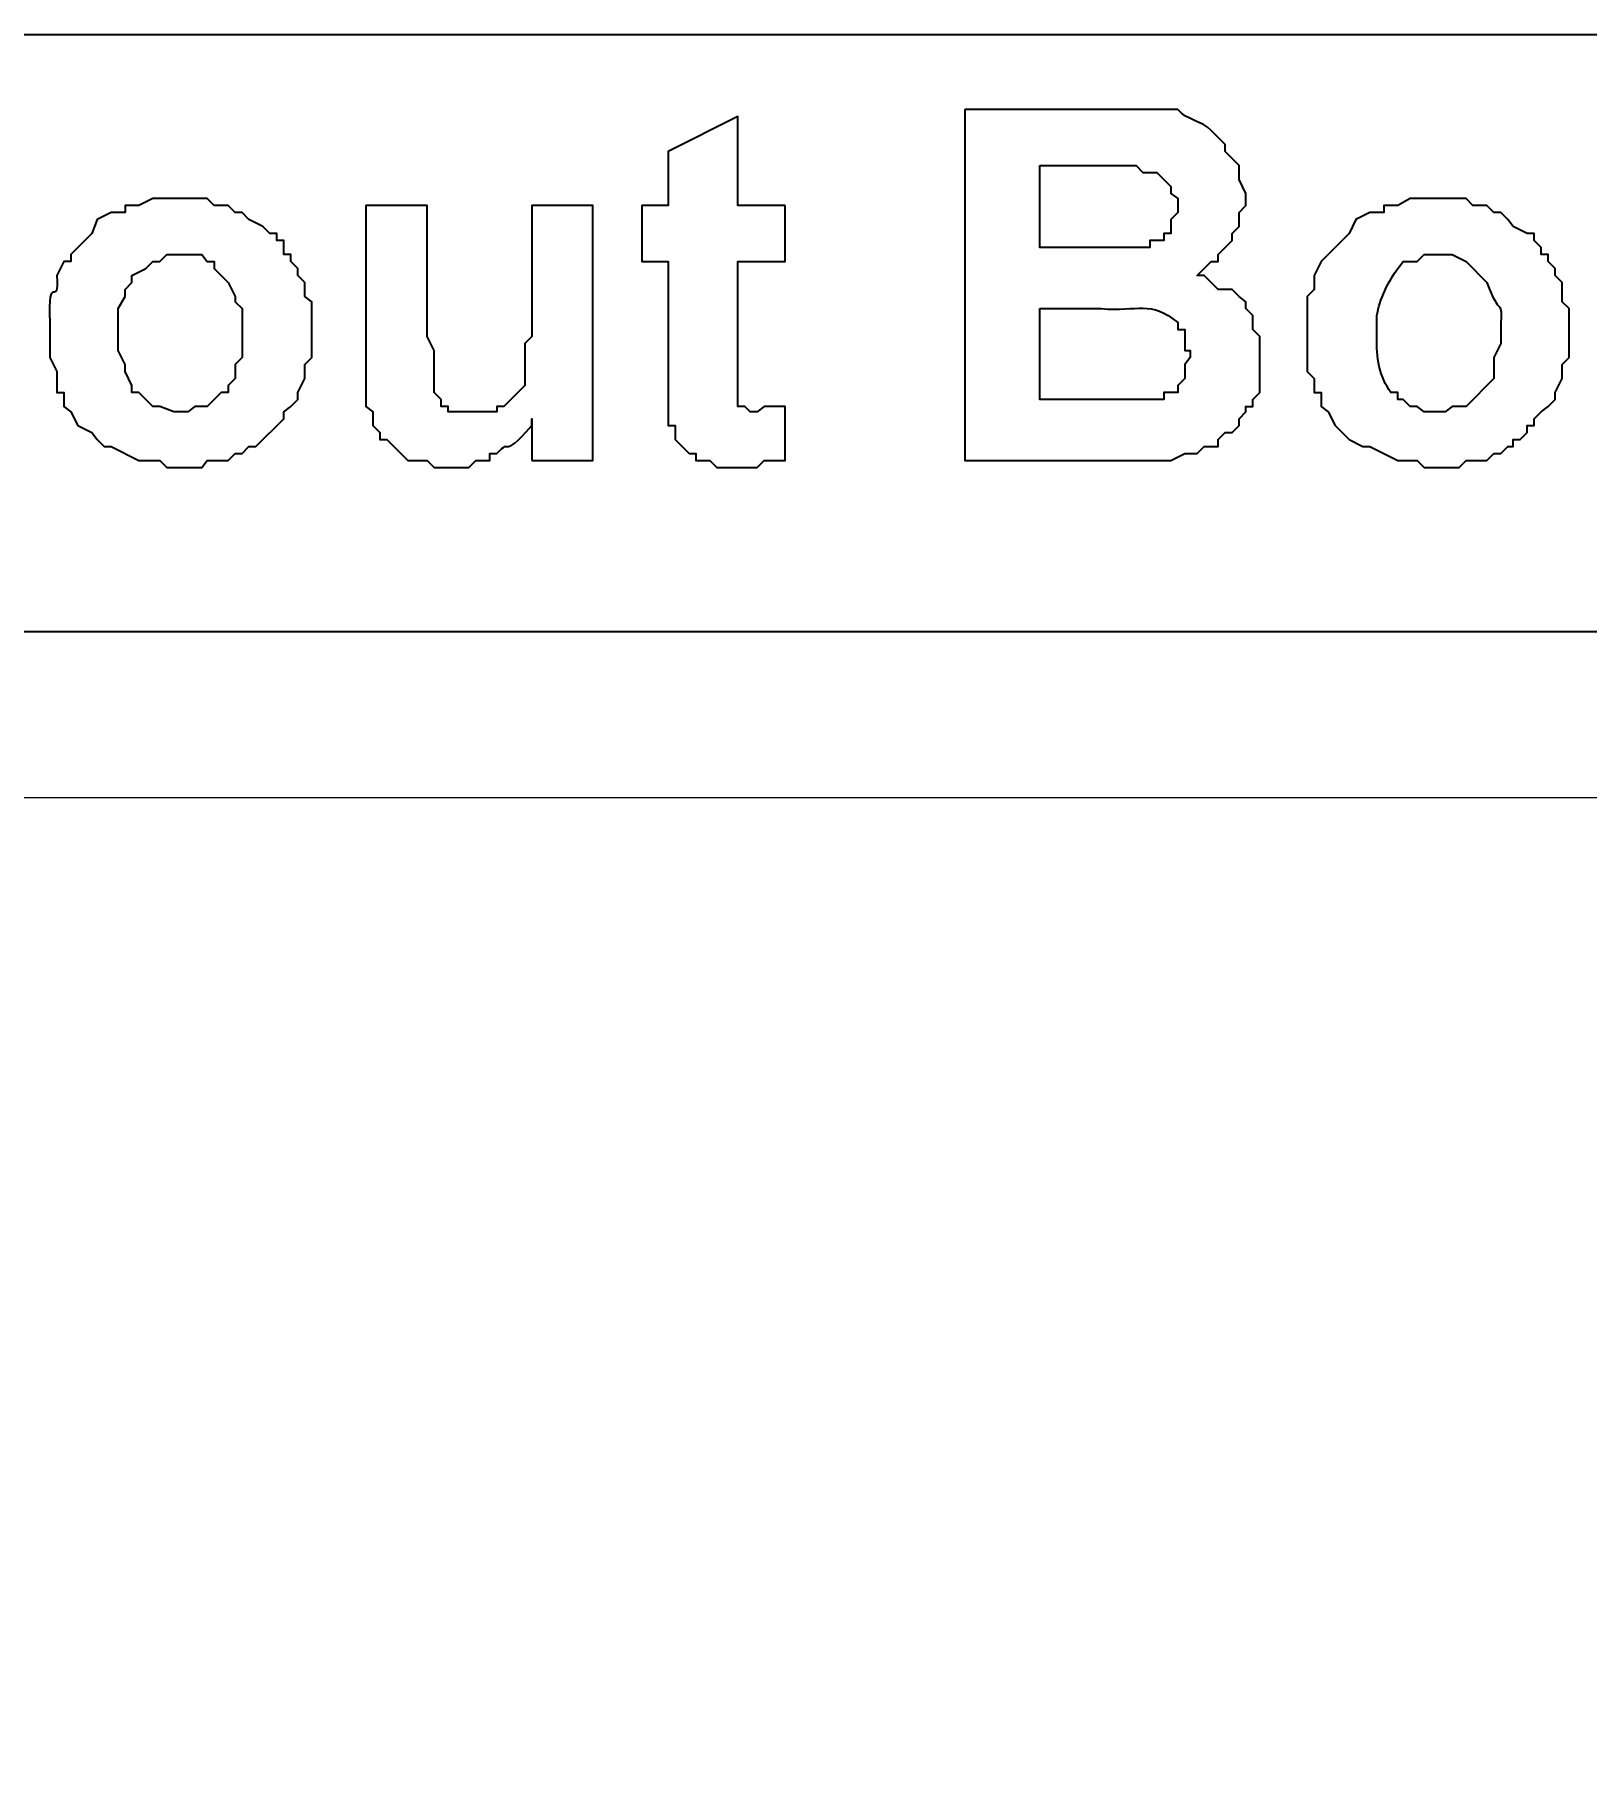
# Model space of a CAD drawing. Header units: millimetres. Extents: x -109 to -14.2, y -107.5 to -24.7.
# Drawn here: x -70.6 to -64.86, y -101.16 to -94.78 of the extents above; entities that cross this region are included whole.
import ezdxf

# ---------------------------------------------------------------- set-up
doc = ezdxf.new("R2010")
doc.units = ezdxf.units.MM
doc.header["$MEASUREMENT"] = 0
doc.layers.add('layer 1', color=7, linetype='Continuous')
doc.styles.get("Standard").update_dxf_attribs({"font": 'Deng.ttf'})
doc.dimstyles.get("Standard").update_dxf_attribs({"dimscale": 20, "dimtxt": 0.18, "dimasz": 0.18, "dimexe": 0.18, "dimexo": 0.0625, "dimgap": 0.09, "dimtad": 0, "dimtih": 1, "dimtoh": 1, "dimdec": 1, "dimzin": 0, "dimdsep": 46, "dimtxsty": 'Standard', "dimcen": 0.09, "dimadec": 0, "dimazin": 0, "dimtfac": 1, "dimtdec": 1, "dimtofl": 0, "dimtmove": 0, "dimatfit": 3, "dimfxl": 1, "dimtolj": 1, "dimtzin": 0, "dimarcsym": 0})

# ---------------------------------------------------------------- blocks, each defined once
blk = doc.blocks.new('*D4')
at = {"color": 0, "lineweight": -2, "transparency": 16777216}
for p, q in [((-87.8141, -96.3616), (-87.8141, -107.5402)), ((-30.8298, -96.3616), (-30.8298, -107.5402)), ((-84.2141, -103.9402), (-65.8407, -103.9402)), ((-34.4298, -103.9402), (-52.8032, -103.9402))]:
    blk.add_line(p, q, dxfattribs=at)
at = {"color": 0, "transparency": 16777216}
for points in [[(-84.2141, -103.3402), (-84.2141, -104.5402), (-87.8141, -103.9402)], [(-34.4298, -103.3402), (-34.4298, -104.5402), (-30.8298, -103.9402)]]:
    blk.add_solid(points, dxfattribs=at)
at = {"layer": 'Defpoints', "color": 0, "transparency": 16777216}
for p in [(-87.8141, -95.1116), (-30.8298, -95.1116), (-30.8298, -103.9402)]:
    blk.add_point(p, dxfattribs=at)
at = {"color": 0, "transparency": 16777216, "insert": (-59.3219, -103.9402), "char_height": 3.6, "attachment_point": 5}
blk.add_mtext('\\A1;57.0', dxfattribs=at)

msp = doc.modelspace()

# ---------------------------------------------------------------- linework, layer by layer
at = {"layer": 'layer 1', "color": 0}
for points, knots in [([(-75.7977, -94.7825), (-75.7977, -94.7825), (-75.7977, -96.9896), (-75.7977, -96.9896), (-75.7977, -96.9896), (-75.7977, -96.9896), (-42.8462, -96.9896), (-42.8462, -96.9896), (-42.8462, -96.9896), (-42.8462, -96.9896), (-42.8462, -94.7825), (-42.8462, -94.7825), (-42.8462, -94.7825), (-42.8462, -94.7825), (-75.7977, -94.7825), (-75.7977, -94.7825)], [0, 0, 0, 0, 0.2, 0.2, 0.2, 0.2, 0.4, 0.4, 0.4, 0.4, 0.6, 0.6, 0.6, 0.6, 1, 1, 1, 1]), ([(-67.8212, -95.415), (-67.8212, -95.415), (-67.8212, -95.6215), (-67.8212, -95.6215), (-67.8212, -95.6215), (-67.8212, -95.6215), (-67.9954, -95.6215), (-67.9954, -95.6215), (-67.9954, -95.6215), (-67.9954, -95.6215), (-67.9954, -96.0022), (-67.9954, -96.0022), (-67.9954, -96.0022), (-67.9954, -96.0452), (-67.9954, -96.0883), (-67.9954, -96.1313), (-67.9954, -96.1313), (-67.9954, -96.1313), (-67.9954, -96.1571), (-67.9954, -96.1571), (-67.9954, -96.1571), (-67.9954, -96.1571), (-67.9696, -96.1571), (-67.9696, -96.1571), (-67.9696, -96.1571), (-67.9696, -96.1571), (-67.9503, -96.1765), (-67.9503, -96.1765), (-67.9503, -96.1765), (-67.9503, -96.1765), (-67.9244, -96.1765), (-67.9244, -96.1765), (-67.9244, -96.1765), (-67.9244, -96.1765), (-67.8986, -96.1571), (-67.8986, -96.1571), (-67.8986, -96.1571), (-67.8986, -96.1571), (-67.8212, -96.1571), (-67.8212, -96.1571), (-67.8212, -96.1571), (-67.8212, -96.1571), (-67.8212, -96.3572), (-67.8212, -96.3572), (-67.8212, -96.3572), (-67.8212, -96.3572), (-67.8986, -96.3572), (-67.8986, -96.3572), (-67.8986, -96.3572), (-67.8986, -96.3572), (-67.9244, -96.383), (-67.9244, -96.383), (-67.9244, -96.383), (-67.9244, -96.383), (-68.0729, -96.383), (-68.0729, -96.383), (-68.0729, -96.383), (-68.0729, -96.383), (-68.0987, -96.3572), (-68.0987, -96.3572), (-68.0987, -96.3572), (-68.0987, -96.3572), (-68.1503, -96.3572), (-68.1503, -96.3572), (-68.1503, -96.3572), (-68.1503, -96.3572), (-68.1503, -96.3313), (-68.1503, -96.3313), (-68.1503, -96.3313), (-68.1503, -96.3313), (-68.1761, -96.3313), (-68.1761, -96.3313), (-68.1761, -96.3313), (-68.1761, -96.3313), (-68.2278, -96.2797), (-68.2278, -96.2797), (-68.2278, -96.2797), (-68.2278, -96.2797), (-68.2278, -96.2281), (-68.2278, -96.2281), (-68.2278, -96.2281), (-68.2278, -96.2281), (-68.2536, -96.2281), (-68.2536, -96.2281), (-68.2536, -96.2281), (-68.2536, -96.2281), (-68.2536, -96.2023), (-68.2536, -96.2023), (-68.2536, -96.2023), (-68.2536, -96.1442), (-68.2536, -96.0861), (-68.2536, -96.028), (-68.2536, -96.028), (-68.2536, -96.028), (-68.2536, -95.6215), (-68.2536, -95.6215), (-68.2536, -95.6215), (-68.2536, -95.6215), (-68.3504, -95.6215), (-68.3504, -95.6215), (-68.3504, -95.6215), (-68.3504, -95.6215), (-68.3504, -95.415), (-68.3504, -95.415), (-68.3504, -95.415), (-68.3504, -95.415), (-68.2536, -95.415), (-68.2536, -95.415), (-68.2536, -95.415), (-68.2536, -95.415), (-68.2536, -95.2149), (-68.2536, -95.2149), (-68.2536, -95.2149), (-68.2536, -95.2149), (-67.9954, -95.0858), (-67.9954, -95.0858), (-67.9954, -95.0858), (-67.9954, -95.0858), (-67.9954, -95.415), (-67.9954, -95.415), (-67.9954, -95.415), (-67.9954, -95.415), (-67.8212, -95.415), (-67.8212, -95.415)], [0, 0, 0, 0, 0.03125, 0.03125, 0.03125, 0.03125, 0.0625, 0.0625, 0.0625, 0.0625, 0.09375, 0.09375, 0.09375, 0.09375, 0.125, 0.125, 0.125, 0.125, 0.15625, 0.15625, 0.15625, 0.15625, 0.1875, 0.1875, 0.1875, 0.1875, 0.21875, 0.21875, 0.21875, 0.21875, 0.25, 0.25, 0.25, 0.25, 0.28125, 0.28125, 0.28125, 0.28125, 0.3125, 0.3125, 0.3125, 0.3125, 0.34375, 0.34375, 0.34375, 0.34375, 0.375, 0.375, 0.375, 0.375, 0.40625, 0.40625, 0.40625, 0.40625, 0.4375, 0.4375, 0.4375, 0.4375, 0.46875, 0.46875, 0.46875, 0.46875, 0.5, 0.5, 0.5, 0.5, 0.53125, 0.53125, 0.53125, 0.53125, 0.5625, 0.5625, 0.5625, 0.5625, 0.59375, 0.59375, 0.59375, 0.59375, 0.625, 0.625, 0.625, 0.625, 0.65625, 0.65625, 0.65625, 0.65625, 0.6875, 0.6875, 0.6875, 0.6875, 0.71875, 0.71875, 0.71875, 0.71875, 0.75, 0.75, 0.75, 0.75, 0.78125, 0.78125, 0.78125, 0.78125, 0.8125, 0.8125, 0.8125, 0.8125, 0.84375, 0.84375, 0.84375, 0.84375, 0.875, 0.875, 0.875, 0.875, 0.90625, 0.90625, 0.90625, 0.90625, 0.9375, 0.9375, 0.9375, 0.9375, 1, 1, 1, 1]), ([(-67.1565, -95.06), (-67.1565, -95.06), (-66.3692, -95.06), (-66.3692, -95.06), (-66.3692, -95.06), (-66.3367, -95.0998), (-66.2793, -95.1004), (-66.2465, -95.1375), (-66.2465, -95.1375), (-66.2465, -95.1375), (-66.1949, -95.1891), (-66.1949, -95.1891), (-66.1949, -95.1891), (-66.1949, -95.1891), (-66.1949, -95.2149), (-66.1949, -95.2149), (-66.1949, -95.2149), (-66.1949, -95.2149), (-66.1433, -95.2665), (-66.1433, -95.2665), (-66.1433, -95.2665), (-66.1433, -95.2665), (-66.1433, -95.3182), (-66.1433, -95.3182), (-66.1433, -95.3182), (-66.1433, -95.3182), (-66.1175, -95.3698), (-66.1175, -95.3698), (-66.1175, -95.3698), (-66.1175, -95.3698), (-66.1175, -95.415), (-66.1175, -95.415), (-66.1175, -95.415), (-66.1175, -95.415), (-66.1433, -95.4408), (-66.1433, -95.4408), (-66.1433, -95.4408), (-66.1433, -95.4408), (-66.1433, -95.4924), (-66.1433, -95.4924), (-66.1433, -95.4924), (-66.1433, -95.4924), (-66.1691, -95.5182), (-66.1691, -95.5182), (-66.1691, -95.5182), (-66.1691, -95.5182), (-66.1691, -95.544), (-66.1691, -95.544), (-66.1691, -95.544), (-66.1691, -95.544), (-66.2207, -95.5956), (-66.2207, -95.5956), (-66.2207, -95.5956), (-66.2207, -95.5956), (-66.2207, -95.6215), (-66.2207, -95.6215), (-66.2207, -95.6215), (-66.2207, -95.6215), (-66.2465, -95.6215), (-66.2465, -95.6215), (-66.2465, -95.6215), (-66.2465, -95.6215), (-66.2982, -95.6731), (-66.2982, -95.6731), (-66.2982, -95.6731), (-66.2982, -95.6731), (-66.2724, -95.6731), (-66.2724, -95.6731), (-66.2724, -95.6731), (-66.2724, -95.6731), (-66.2207, -95.7247), (-66.2207, -95.7247), (-66.2207, -95.7247), (-66.2207, -95.7247), (-66.1691, -95.7247), (-66.1691, -95.7247), (-66.1691, -95.7247), (-66.1691, -95.7247), (-66.1433, -95.7505), (-66.1433, -95.7505), (-66.1433, -95.7505), (-66.1433, -95.7505), (-66.1175, -95.7699), (-66.1175, -95.7699), (-66.1175, -95.7699), (-66.1175, -95.7699), (-66.1175, -95.7957), (-66.1175, -95.7957), (-66.1175, -95.7957), (-66.1175, -95.7957), (-66.0917, -95.8215), (-66.0917, -95.8215), (-66.0917, -95.8215), (-66.0917, -95.8215), (-66.0917, -95.8732), (-66.0917, -95.8732), (-66.0917, -95.8732), (-66.0917, -95.8732), (-66.0658, -95.899), (-66.0658, -95.899), (-66.0658, -95.899), (-66.0658, -95.899), (-66.0658, -96.1055), (-66.0658, -96.1055), (-66.0658, -96.1055), (-66.0658, -96.1055), (-66.0917, -96.1313), (-66.0917, -96.1313), (-66.0917, -96.1313), (-66.0917, -96.1313), (-66.0917, -96.1571), (-66.0917, -96.1571), (-66.0917, -96.1571), (-66.0917, -96.1571), (-66.1175, -96.1571), (-66.1175, -96.1571), (-66.1175, -96.1571), (-66.1175, -96.1571), (-66.1175, -96.1765), (-66.1175, -96.1765), (-66.1175, -96.1765), (-66.1175, -96.1765), (-66.1433, -96.2023), (-66.1433, -96.2023), (-66.1433, -96.2023), (-66.1433, -96.2023), (-66.1433, -96.2281), (-66.1433, -96.2281), (-66.1433, -96.2281), (-66.1433, -96.2281), (-66.1691, -96.2539), (-66.1691, -96.2539), (-66.1691, -96.2539), (-66.1691, -96.2539), (-66.1949, -96.2539), (-66.1949, -96.2539), (-66.1949, -96.2539), (-66.1949, -96.2539), (-66.2207, -96.2797), (-66.2207, -96.2797), (-66.2207, -96.2797), (-66.2207, -96.2797), (-66.2207, -96.3056), (-66.2207, -96.3056), (-66.2207, -96.3056), (-66.2207, -96.3056), (-66.2724, -96.3056), (-66.2724, -96.3056), (-66.2724, -96.3056), (-66.2724, -96.3056), (-66.2982, -96.3313), (-66.2982, -96.3313), (-66.2982, -96.3313), (-66.2982, -96.3313), (-66.3433, -96.3313), (-66.3433, -96.3313), (-66.3433, -96.3313), (-66.3433, -96.3313), (-66.395, -96.3572), (-66.395, -96.3572), (-66.395, -96.3572), (-66.395, -96.3572), (-66.4724, -96.3572), (-66.4724, -96.3572), (-66.4724, -96.3572), (-66.5326, -96.3572), (-66.5929, -96.3572), (-66.6531, -96.3572), (-66.6531, -96.3572), (-66.6531, -96.3572), (-67.1565, -96.3572), (-67.1565, -96.3572), (-67.1565, -96.3572), (-67.1565, -96.3572), (-67.1565, -95.06), (-67.1565, -95.06)], [0, 0, 0, 0, 0.022222, 0.022222, 0.022222, 0.022222, 0.044444, 0.044444, 0.044444, 0.044444, 0.066667, 0.066667, 0.066667, 0.066667, 0.088889, 0.088889, 0.088889, 0.088889, 0.111111, 0.111111, 0.111111, 0.111111, 0.133333, 0.133333, 0.133333, 0.133333, 0.155556, 0.155556, 0.155556, 0.155556, 0.177778, 0.177778, 0.177778, 0.177778, 0.2, 0.2, 0.2, 0.2, 0.222222, 0.222222, 0.222222, 0.222222, 0.244444, 0.244444, 0.244444, 0.244444, 0.266667, 0.266667, 0.266667, 0.266667, 0.288889, 0.288889, 0.288889, 0.288889, 0.311111, 0.311111, 0.311111, 0.311111, 0.333333, 0.333333, 0.333333, 0.333333, 0.355556, 0.355556, 0.355556, 0.355556, 0.377778, 0.377778, 0.377778, 0.377778, 0.4, 0.4, 0.4, 0.4, 0.422222, 0.422222, 0.422222, 0.422222, 0.444444, 0.444444, 0.444444, 0.444444, 0.466667, 0.466667, 0.466667, 0.466667, 0.488889, 0.488889, 0.488889, 0.488889, 0.511111, 0.511111, 0.511111, 0.511111, 0.533333, 0.533333, 0.533333, 0.533333, 0.555556, 0.555556, 0.555556, 0.555556, 0.577778, 0.577778, 0.577778, 0.577778, 0.6, 0.6, 0.6, 0.6, 0.622222, 0.622222, 0.622222, 0.622222, 0.644444, 0.644444, 0.644444, 0.644444, 0.666667, 0.666667, 0.666667, 0.666667, 0.688889, 0.688889, 0.688889, 0.688889, 0.711111, 0.711111, 0.711111, 0.711111, 0.733333, 0.733333, 0.733333, 0.733333, 0.755556, 0.755556, 0.755556, 0.755556, 0.777778, 0.777778, 0.777778, 0.777778, 0.8, 0.8, 0.8, 0.8, 0.822222, 0.822222, 0.822222, 0.822222, 0.844444, 0.844444, 0.844444, 0.844444, 0.866667, 0.866667, 0.866667, 0.866667, 0.888889, 0.888889, 0.888889, 0.888889, 0.911111, 0.911111, 0.911111, 0.911111, 0.933333, 0.933333, 0.933333, 0.933333, 0.955556, 0.955556, 0.955556, 0.955556, 1, 1, 1, 1]), ([(-66.879, -95.2665), (-66.879, -95.2665), (-66.879, -95.5699), (-66.879, -95.5699), (-66.879, -95.5699), (-66.879, -95.5699), (-66.7305, -95.5699), (-66.7305, -95.5699), (-66.7305, -95.5699), (-66.6531, -95.5699), (-66.5757, -95.5699), (-66.4982, -95.5699), (-66.4982, -95.5699), (-66.4982, -95.5699), (-66.4724, -95.5699), (-66.4724, -95.5699), (-66.4724, -95.5699), (-66.4724, -95.5699), (-66.4724, -95.544), (-66.4724, -95.544), (-66.4724, -95.544), (-66.4724, -95.544), (-66.4208, -95.544), (-66.4208, -95.544), (-66.4208, -95.544), (-66.4208, -95.544), (-66.4208, -95.5182), (-66.4208, -95.5182), (-66.4208, -95.5182), (-66.4208, -95.5182), (-66.395, -95.5182), (-66.395, -95.5182), (-66.395, -95.5182), (-66.395, -95.5182), (-66.395, -95.4666), (-66.395, -95.4666), (-66.395, -95.4666), (-66.395, -95.4666), (-66.3692, -95.4408), (-66.3692, -95.4408), (-66.3692, -95.4408), (-66.3692, -95.4408), (-66.3692, -95.3891), (-66.3692, -95.3891), (-66.3692, -95.3891), (-66.3692, -95.3891), (-66.395, -95.3698), (-66.395, -95.3698), (-66.395, -95.3698), (-66.395, -95.3698), (-66.395, -95.344), (-66.395, -95.344), (-66.395, -95.344), (-66.395, -95.344), (-66.4466, -95.2923), (-66.4466, -95.2923), (-66.4466, -95.2923), (-66.4466, -95.2923), (-66.4982, -95.2923), (-66.4982, -95.2923), (-66.4982, -95.2923), (-66.4982, -95.2923), (-66.524, -95.2665), (-66.524, -95.2665), (-66.524, -95.2665), (-66.524, -95.2665), (-66.7305, -95.2665), (-66.7305, -95.2665), (-66.7305, -95.2665), (-66.7305, -95.2665), (-66.879, -95.2665), (-66.879, -95.2665)], [0, 0, 0, 0, 0.052632, 0.052632, 0.052632, 0.052632, 0.105263, 0.105263, 0.105263, 0.105263, 0.157895, 0.157895, 0.157895, 0.157895, 0.210526, 0.210526, 0.210526, 0.210526, 0.263158, 0.263158, 0.263158, 0.263158, 0.315789, 0.315789, 0.315789, 0.315789, 0.368421, 0.368421, 0.368421, 0.368421, 0.421053, 0.421053, 0.421053, 0.421053, 0.473684, 0.473684, 0.473684, 0.473684, 0.526316, 0.526316, 0.526316, 0.526316, 0.578947, 0.578947, 0.578947, 0.578947, 0.631579, 0.631579, 0.631579, 0.631579, 0.684211, 0.684211, 0.684211, 0.684211, 0.736842, 0.736842, 0.736842, 0.736842, 0.789474, 0.789474, 0.789474, 0.789474, 0.842105, 0.842105, 0.842105, 0.842105, 0.894737, 0.894737, 0.894737, 0.894737, 1, 1, 1, 1]), ([(-70.5381, -95.8732), (-70.5381, -95.8732), (-70.5381, -95.8473), (-70.5381, -95.8473), (-70.5381, -95.8473), (-70.5488, -95.6445), (-70.5029, -95.8073), (-70.5123, -95.6731), (-70.5123, -95.6731), (-70.5123, -95.6731), (-70.4865, -95.6215), (-70.4865, -95.6215), (-70.4865, -95.6215), (-70.4865, -95.6215), (-70.4607, -95.6215), (-70.4607, -95.6215), (-70.4607, -95.6215), (-70.4607, -95.6215), (-70.4607, -95.5956), (-70.4607, -95.5956), (-70.4607, -95.5956), (-70.4607, -95.5956), (-70.3832, -95.5182), (-70.3832, -95.5182), (-70.3832, -95.5182), (-70.3832, -95.5182), (-70.3639, -95.4666), (-70.3639, -95.4666), (-70.3639, -95.4666), (-70.3639, -95.4666), (-70.3122, -95.4408), (-70.3122, -95.4408), (-70.3122, -95.4408), (-70.3122, -95.4408), (-70.2606, -95.4408), (-70.2606, -95.4408), (-70.2606, -95.4408), (-70.2606, -95.4408), (-70.2606, -95.415), (-70.2606, -95.415), (-70.2606, -95.415), (-70.2606, -95.415), (-70.209, -95.415), (-70.209, -95.415), (-70.209, -95.415), (-70.209, -95.415), (-70.1573, -95.3891), (-70.1573, -95.3891), (-70.1573, -95.3891), (-70.1573, -95.3891), (-69.9573, -95.3891), (-69.9573, -95.3891), (-69.9573, -95.3891), (-69.9573, -95.3891), (-69.9315, -95.415), (-69.9315, -95.415), (-69.9315, -95.415), (-69.9315, -95.415), (-69.8798, -95.415), (-69.8798, -95.415), (-69.8798, -95.415), (-69.8798, -95.415), (-69.854, -95.4408), (-69.854, -95.4408), (-69.854, -95.4408), (-69.854, -95.4408), (-69.8282, -95.4408), (-69.8282, -95.4408), (-69.8282, -95.4408), (-69.8282, -95.4408), (-69.8024, -95.4666), (-69.8024, -95.4666), (-69.8024, -95.4666), (-69.8024, -95.4666), (-69.7508, -95.4924), (-69.7508, -95.4924), (-69.7508, -95.4924), (-69.7508, -95.4924), (-69.725, -95.5182), (-69.725, -95.5182), (-69.725, -95.5182), (-69.725, -95.5182), (-69.6992, -95.5182), (-69.6992, -95.5182), (-69.6992, -95.5182), (-69.6992, -95.5182), (-69.6992, -95.544), (-69.6992, -95.544), (-69.6992, -95.544), (-69.6992, -95.544), (-69.6733, -95.544), (-69.6733, -95.544), (-69.6733, -95.544), (-69.6733, -95.544), (-69.6733, -95.5956), (-69.6733, -95.5956), (-69.6733, -95.5956), (-69.6733, -95.5956), (-69.6475, -95.5956), (-69.6475, -95.5956), (-69.6475, -95.5956), (-69.6475, -95.5956), (-69.6475, -95.6215), (-69.6475, -95.6215), (-69.6475, -95.6215), (-69.6475, -95.6215), (-69.6217, -95.6473), (-69.6217, -95.6473), (-69.6217, -95.6473), (-69.6217, -95.6473), (-69.6217, -95.6731), (-69.6217, -95.6731), (-69.6217, -95.6731), (-69.6217, -95.6731), (-69.5959, -95.6989), (-69.5959, -95.6989), (-69.5959, -95.6989), (-69.5959, -95.6989), (-69.5959, -95.7505), (-69.5959, -95.7505), (-69.5959, -95.7505), (-69.5959, -95.7505), (-69.5701, -95.7699), (-69.5701, -95.7699), (-69.5701, -95.7699), (-69.5701, -95.7699), (-69.5701, -95.9764), (-69.5701, -95.9764), (-69.5701, -95.9764), (-69.5701, -95.9764), (-69.5959, -96.0022), (-69.5959, -96.0022), (-69.5959, -96.0022), (-69.5959, -96.0022), (-69.5959, -96.0539), (-69.5959, -96.0539), (-69.5959, -96.0539), (-69.5959, -96.0539), (-69.6217, -96.1055), (-69.6217, -96.1055), (-69.6217, -96.1055), (-69.6217, -96.1055), (-69.6217, -96.1313), (-69.6217, -96.1313), (-69.6217, -96.1313), (-69.6217, -96.1313), (-69.6475, -96.1571), (-69.6475, -96.1571), (-69.6475, -96.1571), (-69.6475, -96.1571), (-69.6733, -96.1765), (-69.6733, -96.1765), (-69.6733, -96.1765), (-69.6733, -96.1765), (-69.6733, -96.2023), (-69.6733, -96.2023), (-69.6733, -96.2023), (-69.6733, -96.2023), (-69.7766, -96.3056), (-69.7766, -96.3056), (-69.7766, -96.3056), (-69.7766, -96.3056), (-69.8024, -96.3056), (-69.8024, -96.3056), (-69.8024, -96.3056), (-69.8024, -96.3056), (-69.8282, -96.3313), (-69.8282, -96.3313), (-69.8282, -96.3313), (-69.8282, -96.3313), (-69.854, -96.3313), (-69.854, -96.3313), (-69.854, -96.3313), (-69.854, -96.3313), (-69.8798, -96.3572), (-69.8798, -96.3572), (-69.8798, -96.3572), (-69.8798, -96.3572), (-69.9573, -96.3572), (-69.9573, -96.3572), (-69.9573, -96.3572), (-69.9573, -96.3572), (-69.9766, -96.383), (-69.9766, -96.383), (-69.9766, -96.383), (-69.9766, -96.383), (-70.1057, -96.383), (-70.1057, -96.383), (-70.1057, -96.383), (-70.1057, -96.383), (-70.1315, -96.3572), (-70.1315, -96.3572), (-70.1315, -96.3572), (-70.1315, -96.3572), (-70.209, -96.3572), (-70.209, -96.3572), (-70.209, -96.3572), (-70.209, -96.3572), (-70.3122, -96.3056), (-70.3122, -96.3056), (-70.3122, -96.3056), (-70.3122, -96.3056), (-70.3381, -96.3056), (-70.3381, -96.3056), (-70.3381, -96.3056), (-70.3381, -96.3056), (-70.3639, -96.2797), (-70.3639, -96.2797), (-70.3639, -96.2797), (-70.3639, -96.2797), (-70.3832, -96.2539), (-70.3832, -96.2539), (-70.3832, -96.2539), (-70.3832, -96.2539), (-70.4349, -96.2281), (-70.4349, -96.2281), (-70.4349, -96.2281), (-70.4349, -96.2281), (-70.4607, -96.1765), (-70.4607, -96.1765), (-70.4607, -96.1765), (-70.4607, -96.1765), (-70.4865, -96.1571), (-70.4865, -96.1571), (-70.4865, -96.1571), (-70.4865, -96.1571), (-70.4865, -96.1055), (-70.4865, -96.1055), (-70.4865, -96.1055), (-70.4865, -96.1055), (-70.5123, -96.1055), (-70.5123, -96.1055), (-70.5123, -96.1055), (-70.5123, -96.1055), (-70.5123, -96.028), (-70.5123, -96.028), (-70.5123, -96.028), (-70.5123, -96.028), (-70.5381, -95.9764), (-70.5381, -95.9764), (-70.5381, -95.9764), (-70.5381, -95.9764), (-70.5381, -95.8732), (-70.5381, -95.8732)], [0, 0, 0, 0, 0.016129, 0.016129, 0.016129, 0.016129, 0.032258, 0.032258, 0.032258, 0.032258, 0.048387, 0.048387, 0.048387, 0.048387, 0.064516, 0.064516, 0.064516, 0.064516, 0.080645, 0.080645, 0.080645, 0.080645, 0.096774, 0.096774, 0.096774, 0.096774, 0.112903, 0.112903, 0.112903, 0.112903, 0.129032, 0.129032, 0.129032, 0.129032, 0.145161, 0.145161, 0.145161, 0.145161, 0.16129, 0.16129, 0.16129, 0.16129, 0.177419, 0.177419, 0.177419, 0.177419, 0.193548, 0.193548, 0.193548, 0.193548, 0.209677, 0.209677, 0.209677, 0.209677, 0.225806, 0.225806, 0.225806, 0.225806, 0.241935, 0.241935, 0.241935, 0.241935, 0.258065, 0.258065, 0.258065, 0.258065, 0.274194, 0.274194, 0.274194, 0.274194, 0.290323, 0.290323, 0.290323, 0.290323, 0.306452, 0.306452, 0.306452, 0.306452, 0.322581, 0.322581, 0.322581, 0.322581, 0.33871, 0.33871, 0.33871, 0.33871, 0.354839, 0.354839, 0.354839, 0.354839, 0.370968, 0.370968, 0.370968, 0.370968, 0.387097, 0.387097, 0.387097, 0.387097, 0.403226, 0.403226, 0.403226, 0.403226, 0.419355, 0.419355, 0.419355, 0.419355, 0.435484, 0.435484, 0.435484, 0.435484, 0.451613, 0.451613, 0.451613, 0.451613, 0.467742, 0.467742, 0.467742, 0.467742, 0.483871, 0.483871, 0.483871, 0.483871, 0.5, 0.5, 0.5, 0.5, 0.516129, 0.516129, 0.516129, 0.516129, 0.532258, 0.532258, 0.532258, 0.532258, 0.548387, 0.548387, 0.548387, 0.548387, 0.564516, 0.564516, 0.564516, 0.564516, 0.580645, 0.580645, 0.580645, 0.580645, 0.596774, 0.596774, 0.596774, 0.596774, 0.612903, 0.612903, 0.612903, 0.612903, 0.629032, 0.629032, 0.629032, 0.629032, 0.645161, 0.645161, 0.645161, 0.645161, 0.66129, 0.66129, 0.66129, 0.66129, 0.677419, 0.677419, 0.677419, 0.677419, 0.693548, 0.693548, 0.693548, 0.693548, 0.709677, 0.709677, 0.709677, 0.709677, 0.725806, 0.725806, 0.725806, 0.725806, 0.741935, 0.741935, 0.741935, 0.741935, 0.758065, 0.758065, 0.758065, 0.758065, 0.774194, 0.774194, 0.774194, 0.774194, 0.790323, 0.790323, 0.790323, 0.790323, 0.806452, 0.806452, 0.806452, 0.806452, 0.822581, 0.822581, 0.822581, 0.822581, 0.83871, 0.83871, 0.83871, 0.83871, 0.854839, 0.854839, 0.854839, 0.854839, 0.870968, 0.870968, 0.870968, 0.870968, 0.887097, 0.887097, 0.887097, 0.887097, 0.903226, 0.903226, 0.903226, 0.903226, 0.919355, 0.919355, 0.919355, 0.919355, 0.935484, 0.935484, 0.935484, 0.935484, 0.951613, 0.951613, 0.951613, 0.951613, 0.967742, 0.967742, 0.967742, 0.967742, 1, 1, 1, 1]), ([(-68.7569, -96.3572), (-68.7569, -96.3572), (-68.7569, -96.2023), (-68.7569, -96.2023), (-68.7569, -96.2023), (-68.7569, -96.2023), (-68.7569, -96.2281), (-68.7569, -96.2281), (-68.7569, -96.2281), (-68.8764, -96.363), (-68.8247, -96.2637), (-68.886, -96.3313), (-68.886, -96.3313), (-68.886, -96.3313), (-68.9118, -96.3313), (-68.9118, -96.3313), (-68.9118, -96.3313), (-68.9118, -96.3313), (-68.9118, -96.3572), (-68.9118, -96.3572), (-68.9118, -96.3572), (-68.9118, -96.3572), (-68.9635, -96.3572), (-68.9635, -96.3572), (-68.9635, -96.3572), (-68.9635, -96.3572), (-68.9893, -96.383), (-68.9893, -96.383), (-68.9893, -96.383), (-68.9893, -96.383), (-69.1183, -96.383), (-69.1183, -96.383), (-69.1183, -96.383), (-69.1183, -96.383), (-69.1441, -96.3572), (-69.1441, -96.3572), (-69.1441, -96.3572), (-69.1441, -96.3572), (-69.2152, -96.3572), (-69.2152, -96.3572), (-69.2152, -96.3572), (-69.2152, -96.3572), (-69.2926, -96.2797), (-69.2926, -96.2797), (-69.2926, -96.2797), (-69.2926, -96.2797), (-69.3184, -96.2797), (-69.3184, -96.2797), (-69.3184, -96.2797), (-69.3184, -96.2797), (-69.3184, -96.2539), (-69.3184, -96.2539), (-69.3184, -96.2539), (-69.3184, -96.2539), (-69.3442, -96.2281), (-69.3442, -96.2281), (-69.3442, -96.2281), (-69.3442, -96.2281), (-69.3442, -96.1765), (-69.3442, -96.1765), (-69.3442, -96.1765), (-69.3442, -96.1765), (-69.37, -96.1571), (-69.37, -96.1571), (-69.37, -96.1571), (-69.37, -96.1571), (-69.37, -95.415), (-69.37, -95.415), (-69.37, -95.415), (-69.37, -95.415), (-69.1441, -95.415), (-69.1441, -95.415), (-69.1441, -95.415), (-69.1441, -95.415), (-69.1441, -95.899), (-69.1441, -95.899), (-69.1441, -95.899), (-69.1441, -95.899), (-69.1183, -95.9506), (-69.1183, -95.9506), (-69.1183, -95.9506), (-69.1183, -95.9506), (-69.1183, -96.1055), (-69.1183, -96.1055), (-69.1183, -96.1055), (-69.1183, -96.1055), (-69.0925, -96.1313), (-69.0925, -96.1313), (-69.0925, -96.1313), (-69.0925, -96.1313), (-69.0925, -96.1571), (-69.0925, -96.1571), (-69.0925, -96.1571), (-69.0925, -96.1571), (-69.0667, -96.1571), (-69.0667, -96.1571), (-69.0667, -96.1571), (-69.0667, -96.1571), (-69.0667, -96.1765), (-69.0667, -96.1765), (-69.0667, -96.1765), (-69.0667, -96.1765), (-69.0409, -96.1765), (-69.0409, -96.1765), (-69.0409, -96.1765), (-68.9979, -96.1765), (-68.9548, -96.1765), (-68.9118, -96.1765), (-68.9118, -96.1765), (-68.9118, -96.1765), (-68.886, -96.1765), (-68.886, -96.1765), (-68.886, -96.1765), (-68.886, -96.1765), (-68.886, -96.1571), (-68.886, -96.1571), (-68.886, -96.1571), (-68.886, -96.1571), (-68.8602, -96.1571), (-68.8602, -96.1571), (-68.8602, -96.1571), (-68.8602, -96.1571), (-68.7828, -96.0797), (-68.7828, -96.0797), (-68.7828, -96.0797), (-68.7828, -96.0797), (-68.7828, -95.9248), (-68.7828, -95.9248), (-68.7828, -95.9248), (-68.7828, -95.9248), (-68.7569, -95.899), (-68.7569, -95.899), (-68.7569, -95.899), (-68.7569, -95.899), (-68.7569, -95.415), (-68.7569, -95.415), (-68.7569, -95.415), (-68.7569, -95.415), (-68.5311, -95.415), (-68.5311, -95.415), (-68.5311, -95.415), (-68.5311, -95.415), (-68.5311, -96.3572), (-68.5311, -96.3572), (-68.5311, -96.3572), (-68.5311, -96.3572), (-68.7569, -96.3572), (-68.7569, -96.3572)], [0, 0, 0, 0, 0.026316, 0.026316, 0.026316, 0.026316, 0.052632, 0.052632, 0.052632, 0.052632, 0.078947, 0.078947, 0.078947, 0.078947, 0.105263, 0.105263, 0.105263, 0.105263, 0.131579, 0.131579, 0.131579, 0.131579, 0.157895, 0.157895, 0.157895, 0.157895, 0.184211, 0.184211, 0.184211, 0.184211, 0.210526, 0.210526, 0.210526, 0.210526, 0.236842, 0.236842, 0.236842, 0.236842, 0.263158, 0.263158, 0.263158, 0.263158, 0.289474, 0.289474, 0.289474, 0.289474, 0.315789, 0.315789, 0.315789, 0.315789, 0.342105, 0.342105, 0.342105, 0.342105, 0.368421, 0.368421, 0.368421, 0.368421, 0.394737, 0.394737, 0.394737, 0.394737, 0.421053, 0.421053, 0.421053, 0.421053, 0.447368, 0.447368, 0.447368, 0.447368, 0.473684, 0.473684, 0.473684, 0.473684, 0.5, 0.5, 0.5, 0.5, 0.526316, 0.526316, 0.526316, 0.526316, 0.552632, 0.552632, 0.552632, 0.552632, 0.578947, 0.578947, 0.578947, 0.578947, 0.605263, 0.605263, 0.605263, 0.605263, 0.631579, 0.631579, 0.631579, 0.631579, 0.657895, 0.657895, 0.657895, 0.657895, 0.684211, 0.684211, 0.684211, 0.684211, 0.710526, 0.710526, 0.710526, 0.710526, 0.736842, 0.736842, 0.736842, 0.736842, 0.763158, 0.763158, 0.763158, 0.763158, 0.789474, 0.789474, 0.789474, 0.789474, 0.815789, 0.815789, 0.815789, 0.815789, 0.842105, 0.842105, 0.842105, 0.842105, 0.868421, 0.868421, 0.868421, 0.868421, 0.894737, 0.894737, 0.894737, 0.894737, 0.921053, 0.921053, 0.921053, 0.921053, 0.947368, 0.947368, 0.947368, 0.947368, 1, 1, 1, 1]), ([(-65.8916, -95.8732), (-65.8916, -95.8732), (-65.8916, -95.7505), (-65.8916, -95.7505), (-65.8916, -95.7505), (-65.8916, -95.7505), (-65.8658, -95.7247), (-65.8658, -95.7247), (-65.8658, -95.7247), (-65.8658, -95.7247), (-65.8658, -95.6731), (-65.8658, -95.6731), (-65.8658, -95.6731), (-65.8658, -95.6731), (-65.84, -95.6215), (-65.84, -95.6215), (-65.84, -95.6215), (-65.84, -95.6215), (-65.7367, -95.5182), (-65.7367, -95.5182), (-65.7367, -95.5182), (-65.7367, -95.5182), (-65.7109, -95.4666), (-65.7109, -95.4666), (-65.7109, -95.4666), (-65.7109, -95.4666), (-65.6593, -95.4408), (-65.6593, -95.4408), (-65.6593, -95.4408), (-65.6593, -95.4408), (-65.6076, -95.4408), (-65.6076, -95.4408), (-65.6076, -95.4408), (-65.6076, -95.4408), (-65.6076, -95.415), (-65.6076, -95.415), (-65.6076, -95.415), (-65.6076, -95.415), (-65.556, -95.415), (-65.556, -95.415), (-65.556, -95.415), (-65.556, -95.415), (-65.5108, -95.3891), (-65.5108, -95.3891), (-65.5108, -95.3891), (-65.5108, -95.3891), (-65.3043, -95.3891), (-65.3043, -95.3891), (-65.3043, -95.3891), (-65.3043, -95.3891), (-65.2785, -95.415), (-65.2785, -95.415), (-65.2785, -95.415), (-65.2785, -95.415), (-65.2269, -95.415), (-65.2269, -95.415), (-65.2269, -95.415), (-65.2269, -95.415), (-65.2011, -95.4408), (-65.2011, -95.4408), (-65.2011, -95.4408), (-65.2011, -95.4408), (-65.1752, -95.4408), (-65.1752, -95.4408), (-65.1752, -95.4408), (-65.1752, -95.4408), (-65.1495, -95.4666), (-65.1495, -95.4666), (-65.1495, -95.4666), (-65.1495, -95.4666), (-65.1301, -95.4924), (-65.1301, -95.4924), (-65.1301, -95.4924), (-65.1301, -95.4924), (-65.0784, -95.5182), (-65.0784, -95.5182), (-65.0784, -95.5182), (-65.0784, -95.5182), (-65.0527, -95.5182), (-65.0527, -95.5182), (-65.0527, -95.5182), (-65.0527, -95.5182), (-65.0527, -95.544), (-65.0527, -95.544), (-65.0527, -95.544), (-65.0527, -95.544), (-65.0268, -95.5699), (-65.0268, -95.5699), (-65.0268, -95.5699), (-65.0268, -95.5699), (-65.0268, -95.5956), (-65.0268, -95.5956), (-65.0268, -95.5956), (-65.0268, -95.5956), (-65.001, -95.5956), (-65.001, -95.5956), (-65.001, -95.5956), (-65.001, -95.5956), (-65.001, -95.6215), (-65.001, -95.6215), (-65.001, -95.6215), (-65.001, -95.6215), (-64.9752, -95.6473), (-64.9752, -95.6473), (-64.9752, -95.6473), (-64.9752, -95.6473), (-64.9752, -95.6731), (-64.9752, -95.6731), (-64.9752, -95.6731), (-64.9752, -95.6731), (-64.9494, -95.6989), (-64.9494, -95.6989), (-64.9494, -95.6989), (-64.9494, -95.6989), (-64.9494, -95.7699), (-64.9494, -95.7699), (-64.9494, -95.7699), (-64.9494, -95.7699), (-64.9236, -95.7957), (-64.9236, -95.7957), (-64.9236, -95.7957), (-64.9236, -95.7957), (-64.9236, -95.9764), (-64.9236, -95.9764), (-64.9236, -95.9764), (-64.9236, -95.9764), (-64.9494, -96.0022), (-64.9494, -96.0022), (-64.9494, -96.0022), (-64.9494, -96.0022), (-64.9494, -96.0539), (-64.9494, -96.0539), (-64.9494, -96.0539), (-64.9494, -96.0539), (-64.9752, -96.1055), (-64.9752, -96.1055), (-64.9752, -96.1055), (-64.9752, -96.1055), (-64.9752, -96.1313), (-64.9752, -96.1313), (-64.9752, -96.1313), (-64.9752, -96.1313), (-65.001, -96.1571), (-65.001, -96.1571), (-65.001, -96.1571), (-65.001, -96.1571), (-65.0268, -96.1765), (-65.0268, -96.1765), (-65.0268, -96.1765), (-65.0268, -96.1765), (-65.0527, -96.2023), (-65.0527, -96.2023), (-65.0527, -96.2023), (-65.0527, -96.2023), (-65.0527, -96.2281), (-65.0527, -96.2281), (-65.0527, -96.2281), (-65.0527, -96.2281), (-65.0784, -96.2281), (-65.0784, -96.2281), (-65.0784, -96.2281), (-65.0784, -96.2281), (-65.0784, -96.2539), (-65.0784, -96.2539), (-65.0784, -96.2539), (-65.0784, -96.2539), (-65.1043, -96.2797), (-65.1043, -96.2797), (-65.1043, -96.2797), (-65.1043, -96.2797), (-65.1301, -96.2797), (-65.1301, -96.2797), (-65.1301, -96.2797), (-65.1301, -96.2797), (-65.1301, -96.3056), (-65.1301, -96.3056), (-65.1301, -96.3056), (-65.1301, -96.3056), (-65.1495, -96.3056), (-65.1495, -96.3056), (-65.1495, -96.3056), (-65.1495, -96.3056), (-65.1752, -96.3313), (-65.1752, -96.3313), (-65.1752, -96.3313), (-65.1752, -96.3313), (-65.2011, -96.3313), (-65.2011, -96.3313), (-65.2011, -96.3313), (-65.2011, -96.3313), (-65.2269, -96.3572), (-65.2269, -96.3572), (-65.2269, -96.3572), (-65.2269, -96.3572), (-65.3043, -96.3572), (-65.3043, -96.3572), (-65.3043, -96.3572), (-65.3043, -96.3572), (-65.3301, -96.383), (-65.3301, -96.383), (-65.3301, -96.383), (-65.3301, -96.383), (-65.4592, -96.383), (-65.4592, -96.383), (-65.4592, -96.383), (-65.4592, -96.383), (-65.485, -96.3572), (-65.485, -96.3572), (-65.485, -96.3572), (-65.485, -96.3572), (-65.556, -96.3572), (-65.556, -96.3572), (-65.556, -96.3572), (-65.556, -96.3572), (-65.6593, -96.3056), (-65.6593, -96.3056), (-65.6593, -96.3056), (-65.6593, -96.3056), (-65.6851, -96.3056), (-65.6851, -96.3056), (-65.6851, -96.3056), (-65.6851, -96.3056), (-65.7367, -96.2797), (-65.7367, -96.2797), (-65.7367, -96.2797), (-65.7367, -96.2797), (-65.7884, -96.2281), (-65.7884, -96.2281), (-65.7884, -96.2281), (-65.7884, -96.2281), (-65.8141, -96.1765), (-65.8141, -96.1765), (-65.8141, -96.1765), (-65.8141, -96.1765), (-65.84, -96.1571), (-65.84, -96.1571), (-65.84, -96.1571), (-65.84, -96.1571), (-65.84, -96.1055), (-65.84, -96.1055), (-65.84, -96.1055), (-65.84, -96.1055), (-65.8658, -96.1055), (-65.8658, -96.1055), (-65.8658, -96.1055), (-65.8658, -96.1055), (-65.8658, -96.0539), (-65.8658, -96.0539), (-65.8658, -96.0539), (-65.8658, -96.0539), (-65.8916, -96.028), (-65.8916, -96.028), (-65.8916, -96.028), (-65.8916, -96.028), (-65.8916, -95.8732), (-65.8916, -95.8732)], [0, 0, 0, 0, 0.015385, 0.015385, 0.015385, 0.015385, 0.030769, 0.030769, 0.030769, 0.030769, 0.046154, 0.046154, 0.046154, 0.046154, 0.061538, 0.061538, 0.061538, 0.061538, 0.076923, 0.076923, 0.076923, 0.076923, 0.092308, 0.092308, 0.092308, 0.092308, 0.107692, 0.107692, 0.107692, 0.107692, 0.123077, 0.123077, 0.123077, 0.123077, 0.138462, 0.138462, 0.138462, 0.138462, 0.153846, 0.153846, 0.153846, 0.153846, 0.169231, 0.169231, 0.169231, 0.169231, 0.184615, 0.184615, 0.184615, 0.184615, 0.2, 0.2, 0.2, 0.2, 0.215385, 0.215385, 0.215385, 0.215385, 0.230769, 0.230769, 0.230769, 0.230769, 0.246154, 0.246154, 0.246154, 0.246154, 0.261538, 0.261538, 0.261538, 0.261538, 0.276923, 0.276923, 0.276923, 0.276923, 0.292308, 0.292308, 0.292308, 0.292308, 0.307692, 0.307692, 0.307692, 0.307692, 0.323077, 0.323077, 0.323077, 0.323077, 0.338462, 0.338462, 0.338462, 0.338462, 0.353846, 0.353846, 0.353846, 0.353846, 0.369231, 0.369231, 0.369231, 0.369231, 0.384615, 0.384615, 0.384615, 0.384615, 0.4, 0.4, 0.4, 0.4, 0.415385, 0.415385, 0.415385, 0.415385, 0.430769, 0.430769, 0.430769, 0.430769, 0.446154, 0.446154, 0.446154, 0.446154, 0.461538, 0.461538, 0.461538, 0.461538, 0.476923, 0.476923, 0.476923, 0.476923, 0.492308, 0.492308, 0.492308, 0.492308, 0.507692, 0.507692, 0.507692, 0.507692, 0.523077, 0.523077, 0.523077, 0.523077, 0.538462, 0.538462, 0.538462, 0.538462, 0.553846, 0.553846, 0.553846, 0.553846, 0.569231, 0.569231, 0.569231, 0.569231, 0.584615, 0.584615, 0.584615, 0.584615, 0.6, 0.6, 0.6, 0.6, 0.615385, 0.615385, 0.615385, 0.615385, 0.630769, 0.630769, 0.630769, 0.630769, 0.646154, 0.646154, 0.646154, 0.646154, 0.661538, 0.661538, 0.661538, 0.661538, 0.676923, 0.676923, 0.676923, 0.676923, 0.692308, 0.692308, 0.692308, 0.692308, 0.707692, 0.707692, 0.707692, 0.707692, 0.723077, 0.723077, 0.723077, 0.723077, 0.738462, 0.738462, 0.738462, 0.738462, 0.753846, 0.753846, 0.753846, 0.753846, 0.769231, 0.769231, 0.769231, 0.769231, 0.784615, 0.784615, 0.784615, 0.784615, 0.8, 0.8, 0.8, 0.8, 0.815385, 0.815385, 0.815385, 0.815385, 0.830769, 0.830769, 0.830769, 0.830769, 0.846154, 0.846154, 0.846154, 0.846154, 0.861538, 0.861538, 0.861538, 0.861538, 0.876923, 0.876923, 0.876923, 0.876923, 0.892308, 0.892308, 0.892308, 0.892308, 0.907692, 0.907692, 0.907692, 0.907692, 0.923077, 0.923077, 0.923077, 0.923077, 0.938462, 0.938462, 0.938462, 0.938462, 0.953846, 0.953846, 0.953846, 0.953846, 0.969231, 0.969231, 0.969231, 0.969231, 1, 1, 1, 1]), ([(-70.2864, -95.8732), (-70.2864, -95.8732), (-70.2864, -95.9506), (-70.2864, -95.9506), (-70.2864, -95.9506), (-70.2864, -95.9506), (-70.2606, -96.0022), (-70.2606, -96.0022), (-70.2606, -96.0022), (-70.2606, -96.0022), (-70.2606, -96.028), (-70.2606, -96.028), (-70.2606, -96.028), (-70.2606, -96.028), (-70.2348, -96.0797), (-70.2348, -96.0797), (-70.2348, -96.0797), (-70.2348, -96.0797), (-70.2348, -96.1055), (-70.2348, -96.1055), (-70.2348, -96.1055), (-70.2348, -96.1055), (-70.209, -96.1055), (-70.209, -96.1055), (-70.209, -96.1055), (-70.209, -96.1055), (-70.1573, -96.1571), (-70.1573, -96.1571), (-70.1573, -96.1571), (-70.1573, -96.1571), (-70.1315, -96.1571), (-70.1315, -96.1571), (-70.1315, -96.1571), (-70.1315, -96.1571), (-70.0799, -96.1765), (-70.0799, -96.1765), (-70.0799, -96.1765), (-70.0799, -96.1765), (-70.0283, -96.1765), (-70.0283, -96.1765), (-70.0283, -96.1765), (-70.0283, -96.1765), (-70.0025, -96.1571), (-70.0025, -96.1571), (-70.0025, -96.1571), (-70.0025, -96.1571), (-69.9573, -96.1571), (-69.9573, -96.1571), (-69.9573, -96.1571), (-69.9573, -96.1571), (-69.9057, -96.1055), (-69.9057, -96.1055), (-69.9057, -96.1055), (-69.9057, -96.1055), (-69.8798, -96.1055), (-69.8798, -96.1055), (-69.8798, -96.1055), (-69.8798, -96.1055), (-69.8798, -96.0797), (-69.8798, -96.0797), (-69.8798, -96.0797), (-69.8798, -96.0797), (-69.854, -96.0539), (-69.854, -96.0539), (-69.854, -96.0539), (-69.854, -96.0539), (-69.854, -96.0022), (-69.854, -96.0022), (-69.854, -96.0022), (-69.854, -96.0022), (-69.8282, -95.9764), (-69.8282, -95.9764), (-69.8282, -95.9764), (-69.8282, -95.9764), (-69.8282, -95.7957), (-69.8282, -95.7957), (-69.8282, -95.7957), (-69.8282, -95.7957), (-69.854, -95.7699), (-69.854, -95.7699), (-69.854, -95.7699), (-69.854, -95.7699), (-69.854, -95.7505), (-69.854, -95.7505), (-69.854, -95.7505), (-69.854, -95.7505), (-69.8798, -95.6989), (-69.8798, -95.6989), (-69.8798, -95.6989), (-69.8798, -95.6989), (-69.9315, -95.6473), (-69.9315, -95.6473), (-69.9315, -95.6473), (-69.9315, -95.6473), (-69.9315, -95.6215), (-69.9315, -95.6215), (-69.9315, -95.6215), (-69.9315, -95.6215), (-69.9573, -95.6215), (-69.9573, -95.6215), (-69.9573, -95.6215), (-69.9573, -95.6215), (-69.9766, -95.5956), (-69.9766, -95.5956), (-69.9766, -95.5956), (-69.9766, -95.5956), (-70.1057, -95.5956), (-70.1057, -95.5956), (-70.1057, -95.5956), (-70.1057, -95.5956), (-70.1315, -95.6215), (-70.1315, -95.6215), (-70.1315, -95.6215), (-70.1315, -95.6215), (-70.1573, -95.6215), (-70.1573, -95.6215), (-70.1573, -95.6215), (-70.1573, -95.6215), (-70.1832, -95.6473), (-70.1832, -95.6473), (-70.1832, -95.6473), (-70.1832, -95.6473), (-70.2348, -95.6731), (-70.2348, -95.6731), (-70.2348, -95.6731), (-70.2348, -95.6731), (-70.2348, -95.6989), (-70.2348, -95.6989), (-70.2348, -95.6989), (-70.2348, -95.6989), (-70.2606, -95.7247), (-70.2606, -95.7247), (-70.2606, -95.7247), (-70.2606, -95.7247), (-70.2606, -95.7505), (-70.2606, -95.7505), (-70.2606, -95.7505), (-70.2606, -95.7505), (-70.2864, -95.7957), (-70.2864, -95.7957), (-70.2864, -95.7957), (-70.2864, -95.7957), (-70.2864, -95.8732), (-70.2864, -95.8732)], [0, 0, 0, 0, 0.027027, 0.027027, 0.027027, 0.027027, 0.054054, 0.054054, 0.054054, 0.054054, 0.081081, 0.081081, 0.081081, 0.081081, 0.108108, 0.108108, 0.108108, 0.108108, 0.135135, 0.135135, 0.135135, 0.135135, 0.162162, 0.162162, 0.162162, 0.162162, 0.189189, 0.189189, 0.189189, 0.189189, 0.216216, 0.216216, 0.216216, 0.216216, 0.243243, 0.243243, 0.243243, 0.243243, 0.27027, 0.27027, 0.27027, 0.27027, 0.297297, 0.297297, 0.297297, 0.297297, 0.324324, 0.324324, 0.324324, 0.324324, 0.351351, 0.351351, 0.351351, 0.351351, 0.378378, 0.378378, 0.378378, 0.378378, 0.405405, 0.405405, 0.405405, 0.405405, 0.432432, 0.432432, 0.432432, 0.432432, 0.459459, 0.459459, 0.459459, 0.459459, 0.486486, 0.486486, 0.486486, 0.486486, 0.513514, 0.513514, 0.513514, 0.513514, 0.540541, 0.540541, 0.540541, 0.540541, 0.567568, 0.567568, 0.567568, 0.567568, 0.594595, 0.594595, 0.594595, 0.594595, 0.621622, 0.621622, 0.621622, 0.621622, 0.648649, 0.648649, 0.648649, 0.648649, 0.675676, 0.675676, 0.675676, 0.675676, 0.702703, 0.702703, 0.702703, 0.702703, 0.72973, 0.72973, 0.72973, 0.72973, 0.756757, 0.756757, 0.756757, 0.756757, 0.783784, 0.783784, 0.783784, 0.783784, 0.810811, 0.810811, 0.810811, 0.810811, 0.837838, 0.837838, 0.837838, 0.837838, 0.864865, 0.864865, 0.864865, 0.864865, 0.891892, 0.891892, 0.891892, 0.891892, 0.918919, 0.918919, 0.918919, 0.918919, 0.945946, 0.945946, 0.945946, 0.945946, 1, 1, 1, 1]), ([(-65.6335, -95.8732), (-65.6335, -95.8732), (-65.6335, -95.899), (-65.6335, -95.899), (-65.6335, -95.899), (-65.6373, -95.9748), (-65.6239, -96.049), (-65.5818, -96.1055), (-65.5818, -96.1055), (-65.5818, -96.1055), (-65.556, -96.1055), (-65.556, -96.1055), (-65.556, -96.1055), (-65.556, -96.1055), (-65.556, -96.1313), (-65.556, -96.1313), (-65.556, -96.1313), (-65.556, -96.1313), (-65.5367, -96.1313), (-65.5367, -96.1313), (-65.5367, -96.1313), (-65.5367, -96.1313), (-65.5108, -96.1571), (-65.5108, -96.1571), (-65.5108, -96.1571), (-65.5108, -96.1571), (-65.485, -96.1571), (-65.485, -96.1571), (-65.485, -96.1571), (-65.485, -96.1571), (-65.4592, -96.1765), (-65.4592, -96.1765), (-65.4592, -96.1765), (-65.4592, -96.1765), (-65.3818, -96.1765), (-65.3818, -96.1765), (-65.3818, -96.1765), (-65.3818, -96.1765), (-65.356, -96.1571), (-65.356, -96.1571), (-65.356, -96.1571), (-65.356, -96.1571), (-65.3043, -96.1571), (-65.3043, -96.1571), (-65.3043, -96.1571), (-65.3043, -96.1571), (-65.2011, -96.0539), (-65.2011, -96.0539), (-65.2011, -96.0539), (-65.2011, -96.0539), (-65.2011, -95.9764), (-65.2011, -95.9764), (-65.2011, -95.9764), (-65.2011, -95.9764), (-65.1752, -95.9248), (-65.1752, -95.9248), (-65.1752, -95.9248), (-65.1752, -95.9248), (-65.1752, -95.8473), (-65.1752, -95.8473), (-65.1752, -95.8473), (-65.1707, -95.7516), (-65.1828, -95.8287), (-65.2269, -95.6989), (-65.2269, -95.6989), (-65.2269, -95.6989), (-65.3043, -95.6215), (-65.3043, -95.6215), (-65.3043, -95.6215), (-65.3043, -95.6215), (-65.356, -95.5956), (-65.356, -95.5956), (-65.356, -95.5956), (-65.356, -95.5956), (-65.4592, -95.5956), (-65.4592, -95.5956), (-65.4592, -95.5956), (-65.4592, -95.5956), (-65.485, -95.6215), (-65.485, -95.6215), (-65.485, -95.6215), (-65.485, -95.6215), (-65.5367, -95.6215), (-65.5367, -95.6215), (-65.5367, -95.6215), (-65.5367, -95.6215), (-65.556, -95.6473), (-65.556, -95.6473), (-65.556, -95.6473), (-65.5899, -95.6912), (-65.6259, -95.7638), (-65.6335, -95.8215), (-65.6335, -95.8215), (-65.6335, -95.8215), (-65.6335, -95.8732), (-65.6335, -95.8732)], [0, 0, 0, 0, 0.04, 0.04, 0.04, 0.04, 0.08, 0.08, 0.08, 0.08, 0.12, 0.12, 0.12, 0.12, 0.16, 0.16, 0.16, 0.16, 0.2, 0.2, 0.2, 0.2, 0.24, 0.24, 0.24, 0.24, 0.28, 0.28, 0.28, 0.28, 0.32, 0.32, 0.32, 0.32, 0.36, 0.36, 0.36, 0.36, 0.4, 0.4, 0.4, 0.4, 0.44, 0.44, 0.44, 0.44, 0.48, 0.48, 0.48, 0.48, 0.52, 0.52, 0.52, 0.52, 0.56, 0.56, 0.56, 0.56, 0.6, 0.6, 0.6, 0.6, 0.64, 0.64, 0.64, 0.64, 0.68, 0.68, 0.68, 0.68, 0.72, 0.72, 0.72, 0.72, 0.76, 0.76, 0.76, 0.76, 0.8, 0.8, 0.8, 0.8, 0.84, 0.84, 0.84, 0.84, 0.88, 0.88, 0.88, 0.88, 0.92, 0.92, 0.92, 0.92, 1, 1, 1, 1]), ([(-66.879, -95.7957), (-66.879, -95.7957), (-66.879, -96.1313), (-66.879, -96.1313), (-66.879, -96.1313), (-66.879, -96.1313), (-66.6531, -96.1313), (-66.6531, -96.1313), (-66.6531, -96.1313), (-66.5843, -96.1313), (-66.5154, -96.1313), (-66.4466, -96.1313), (-66.4466, -96.1313), (-66.4466, -96.1313), (-66.4208, -96.1313), (-66.4208, -96.1313), (-66.4208, -96.1313), (-66.4208, -96.1313), (-66.4208, -96.1055), (-66.4208, -96.1055), (-66.4208, -96.1055), (-66.4208, -96.1055), (-66.3692, -96.1055), (-66.3692, -96.1055), (-66.3692, -96.1055), (-66.3692, -96.1055), (-66.3692, -96.0797), (-66.3692, -96.0797), (-66.3692, -96.0797), (-66.3692, -96.0797), (-66.3433, -96.0539), (-66.3433, -96.0539), (-66.3433, -96.0539), (-66.3433, -96.0539), (-66.3433, -96.0022), (-66.3433, -96.0022), (-66.3433, -96.0022), (-66.3433, -96.0022), (-66.324, -95.9764), (-66.324, -95.9764), (-66.324, -95.9764), (-66.324, -95.9764), (-66.324, -95.9506), (-66.324, -95.9506), (-66.324, -95.9506), (-66.324, -95.9506), (-66.3433, -95.9506), (-66.3433, -95.9506), (-66.3433, -95.9506), (-66.3433, -95.9506), (-66.3433, -95.8732), (-66.3433, -95.8732), (-66.3433, -95.8732), (-66.3433, -95.8732), (-66.3692, -95.8732), (-66.3692, -95.8732), (-66.3692, -95.8732), (-66.3692, -95.8732), (-66.3692, -95.8473), (-66.3692, -95.8473), (-66.3692, -95.8473), (-66.4701, -95.7628), (-66.5172, -95.8065), (-66.6531, -95.7957), (-66.6531, -95.7957), (-66.6531, -95.7957), (-66.6789, -95.7957), (-66.6789, -95.7957), (-66.6789, -95.7957), (-66.6789, -95.7957), (-66.879, -95.7957), (-66.879, -95.7957)], [0, 0, 0, 0, 0.052632, 0.052632, 0.052632, 0.052632, 0.105263, 0.105263, 0.105263, 0.105263, 0.157895, 0.157895, 0.157895, 0.157895, 0.210526, 0.210526, 0.210526, 0.210526, 0.263158, 0.263158, 0.263158, 0.263158, 0.315789, 0.315789, 0.315789, 0.315789, 0.368421, 0.368421, 0.368421, 0.368421, 0.421053, 0.421053, 0.421053, 0.421053, 0.473684, 0.473684, 0.473684, 0.473684, 0.526316, 0.526316, 0.526316, 0.526316, 0.578947, 0.578947, 0.578947, 0.578947, 0.631579, 0.631579, 0.631579, 0.631579, 0.684211, 0.684211, 0.684211, 0.684211, 0.736842, 0.736842, 0.736842, 0.736842, 0.789474, 0.789474, 0.789474, 0.789474, 0.842105, 0.842105, 0.842105, 0.842105, 0.894737, 0.894737, 0.894737, 0.894737, 1, 1, 1, 1])]:
    msp.add_open_spline(points, degree=3, knots=knots, dxfattribs=at)
at = {"layer": 'layer 1', "color": 0, "lineweight": 18}
msp.add_open_spline([(-85.323, -97.6027), (-85.323, -97.6027), (-33.3209, -97.6027), (-33.3209, -97.6027)], degree=3, dxfattribs=at)

# ---------------------------------------------------------------- dimensions: what is measured, and where the dimension line sits
dim = msp.add_linear_dim(base=(-30.8298, -103.9402), p1=(-87.8141, -95.1116), p2=(-30.8298, -95.1116), dimstyle='Standard')
dim.commit()
dim.dimension.update_dxf_attribs({"geometry": '*D4', "text_midpoint": (-59.3219, -103.9402)})

doc.saveas('drawing.dxf')
